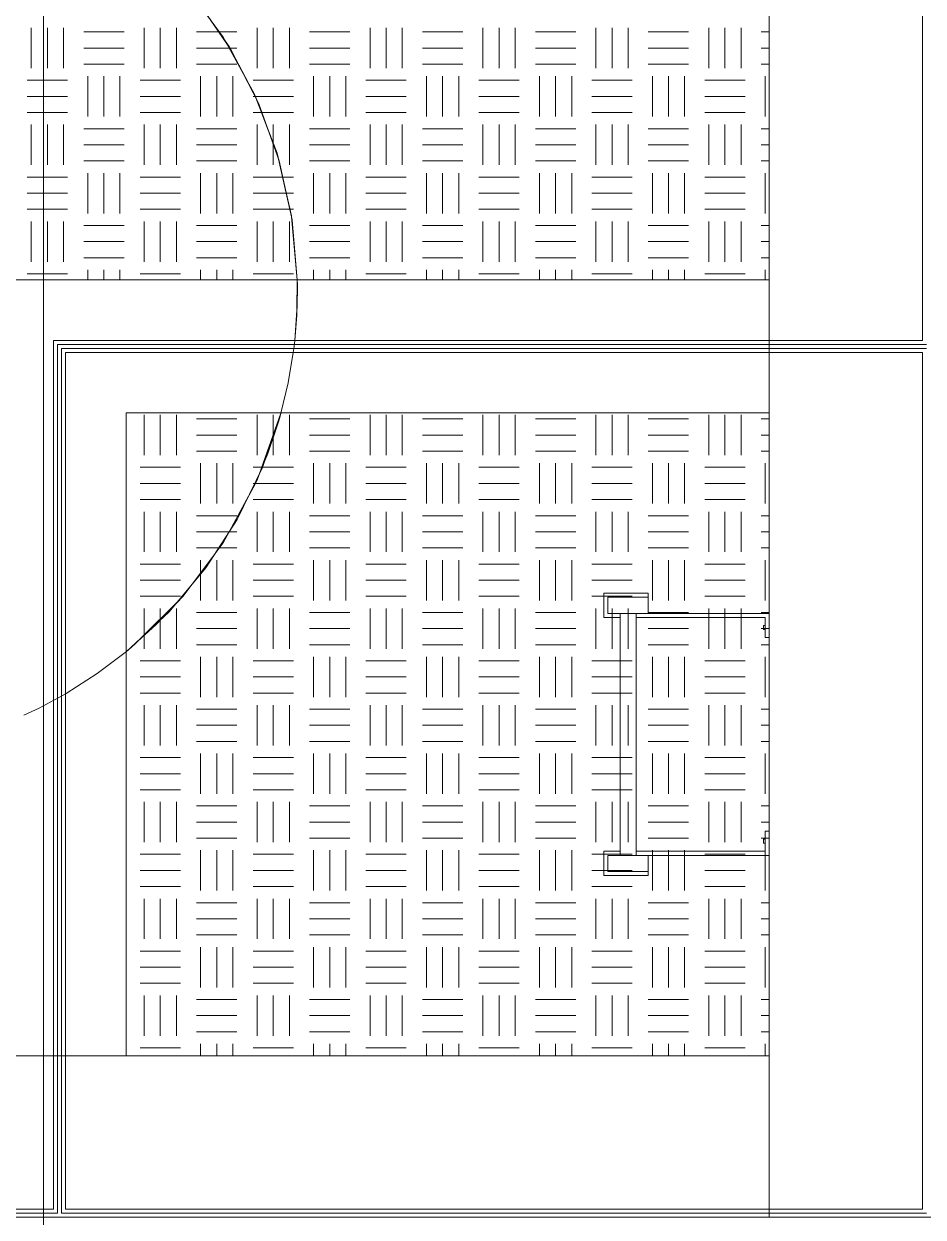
# Model space of a CAD drawing. Extents: x -1132 to 613, y -233 to 616.
# Drawn here: x -628.69 to -606.39, y -153.12 to -123.52 of the extents above; entities that cross this region are included whole.
import ezdxf
from ezdxf.lldxf.tags import DXFTag

# ---------------------------------------------------------------- set-up
doc = ezdxf.new("R2010")
doc.units = 0
doc.layers.get('0').update_dxf_attribs({"lineweight": 13})
for name, color, linetype, lineweight in [('A-DETL-____-HDLN', 7, '_Verdeckte Linien_', 9), ('A-FLOR-____-OTLN', 7, 'Continuous', 9), ('A-FLOR-____-OVHD', 7, 'Strichpunkt - Fein', 9), ('A-GENM-____-OTLN', 7, 'Continuous', 9), ('M-EQPM-____-OTLN', 7, 'Continuous', 9), ('S-GRID-____-OTLN', 7, 'Continuous', 5), ('Vertikale Erschließung', 7, 'Continuous', 9)]:
    doc.layers.add(name, color=color, linetype=linetype, lineweight=lineweight)
doc.layers.add('EL01_WAN_Leitung_Potentialausgleich', color=1, linetype='fein_strichliert', lineweight=13, true_color=0xff0000)
tags = doc.linetypes.add('_Rasterlinie_', pattern=[0.375, 0.2, -0.05, 0.075, -0.05]).pattern_tags.tags
tags[10:11] = [DXFTag(74, 4), DXFTag(75, 0), DXFTag(340, '0'), DXFTag(46, 1.0), DXFTag(50, 0.0), DXFTag(44, 0.0), DXFTag(45, 0.0)]
tags[8:9] = [DXFTag(74, 4), DXFTag(75, 0), DXFTag(340, '0'), DXFTag(46, 1.0), DXFTag(50, 0.0), DXFTag(44, 0.0), DXFTag(45, 0.0)]
tags[6:7] = [DXFTag(74, 4), DXFTag(75, 0), DXFTag(340, '0'), DXFTag(46, 1.0), DXFTag(50, 0.0), DXFTag(44, 0.0), DXFTag(45, 0.0)]
tags[4:5] = [DXFTag(74, 4), DXFTag(75, 0), DXFTag(340, '0'), DXFTag(46, 1.0), DXFTag(50, 0.0), DXFTag(44, 0.0), DXFTag(45, 0.0)]
tags = doc.linetypes.add('_Verdeckte Linien_', pattern=[0.15, 0.1, -0.05]).pattern_tags.tags
tags[6:7] = [DXFTag(74, 4), DXFTag(75, 0), DXFTag(340, '0'), DXFTag(46, 1.0), DXFTag(50, 0.0), DXFTag(44, 0.0), DXFTag(45, 0.0)]
tags[4:5] = [DXFTag(74, 4), DXFTag(75, 0), DXFTag(340, '0'), DXFTag(46, 1.0), DXFTag(50, 0.0), DXFTag(44, 0.0), DXFTag(45, 0.0)]
tags = doc.linetypes.add('fein_strichliert', pattern=[4, 1, -2, 1]).pattern_tags.tags
tags[8:9] = [DXFTag(74, 4), DXFTag(75, 0), DXFTag(340, '0'), DXFTag(46, 0.0), DXFTag(50, 0.0), DXFTag(44, 0.0), DXFTag(45, 0.0)]
tags[6:7] = [DXFTag(74, 4), DXFTag(75, 0), DXFTag(340, '0'), DXFTag(46, 0.0), DXFTag(50, 0.0), DXFTag(44, 0.0), DXFTag(45, 0.0)]
tags[4:5] = [DXFTag(74, 4), DXFTag(75, 0), DXFTag(340, '0'), DXFTag(46, 0.0), DXFTag(50, 0.0), DXFTag(44, 0.0), DXFTag(45, 0.0)]
tags = doc.linetypes.add('Strichpunkt - Fein', pattern=[0.2, 0.1, -0.05, 0, -0.05]).pattern_tags.tags
tags[10:11] = [DXFTag(74, 4), DXFTag(75, 0), DXFTag(340, '0'), DXFTag(46, 1.0), DXFTag(50, 0.0), DXFTag(44, 0.0), DXFTag(45, 0.0)]
tags[8:9] = [DXFTag(74, 4), DXFTag(75, 0), DXFTag(340, '0'), DXFTag(46, 1.0), DXFTag(50, 0.0), DXFTag(44, 0.0), DXFTag(45, 0.0)]
tags[6:7] = [DXFTag(74, 4), DXFTag(75, 0), DXFTag(340, '0'), DXFTag(46, 1.0), DXFTag(50, 0.0), DXFTag(44, 0.0), DXFTag(45, 0.0)]
tags[4:5] = [DXFTag(74, 4), DXFTag(75, 0), DXFTag(340, '0'), DXFTag(46, 1.0), DXFTag(50, 0.0), DXFTag(44, 0.0), DXFTag(45, 0.0)]

# ---------------------------------------------------------------- blocks, each defined once
blk = doc.blocks.new('Referenz-A0UJ2EK7XE', base_point=(-1124.077, -162.872))
at = {"layer": 'A-DETL-____-HDLN', "color": 0, "linetype": '_Verdeckte Linien_', "ltscale": 0.13}
blk.add_line((-610.206, -153.122), (-610.206, -107.122), dxfattribs=at)
at = {"layer": 'A-FLOR-____-OTLN', "color": 0, "linetype": 'Continuous', "ltscale": 0.13}
for p, q in [((-610.206, -149.122), (-610.206, -107.122)), ((-656.206, -149.122), (-610.206, -149.122))]:
    blk.add_line(p, q, dxfattribs=at)
at = {"layer": 'A-FLOR-____-OVHD', "color": 0, "linetype": 'Strichpunkt - Fein', "ltscale": 0.13}
blk.add_line((-239.306, -153.122), (-1003.206, -153.122), dxfattribs=at)
at = {"layer": 'A-GENM-____-OTLN', "color": 0, "linetype": 'Continuous', "ltscale": 0.13}
for p, q in [((-606.406, -103.322), (-606.406, -131.372)), ((-606.406, -131.372), (-606.406, -103.322)), ((-610.206, -107.122), (-610.206, -129.872)), ((-610.206, -129.872), (-610.206, -107.122)), ((-628.506, -124.622), (-628.506, -123.622)), ((-628.106, -124.622), (-628.106, -123.622)), ((-627.706, -124.622), (-627.706, -123.622)), ((-626.206, -123.722), (-627.206, -123.722)), ((-625.706, -124.622), (-625.706, -123.622)), ((-625.306, -124.622), (-625.306, -123.622)), ((-624.906, -124.622), (-624.906, -123.622)), ((-623.406, -123.722), (-624.406, -123.722)), ((-622.906, -124.622), (-622.906, -123.622)), ((-622.506, -124.622), (-622.506, -123.622)), ((-622.106, -124.622), (-622.106, -123.622)), ((-620.606, -123.722), (-621.606, -123.722)), ((-620.106, -124.622), (-620.106, -123.622)), ((-619.706, -124.622), (-619.706, -123.622)), ((-619.306, -124.622), (-619.306, -123.622)), ((-617.806, -123.722), (-618.806, -123.722)), ((-617.306, -124.622), (-617.306, -123.622)), ((-616.906, -124.622), (-616.906, -123.622)), ((-616.506, -124.622), (-616.506, -123.622)), ((-615.006, -123.722), (-616.006, -123.722)), ((-614.506, -124.622), (-614.506, -123.622)), ((-614.106, -124.622), (-614.106, -123.622)), ((-613.706, -124.622), (-613.706, -123.622)), ((-612.206, -123.722), (-613.206, -123.722)), ((-611.706, -124.622), (-611.706, -123.622)), ((-611.306, -124.622), (-611.306, -123.622)), ((-610.906, -124.622), (-610.906, -123.622)), ((-610.206, -123.722), (-610.406, -123.722)), ((-626.206, -124.122), (-627.206, -124.122)), ((-623.406, -124.122), (-624.406, -124.122)), ((-620.606, -124.122), (-621.606, -124.122)), ((-617.806, -124.122), (-618.806, -124.122)), ((-615.006, -124.122), (-616.006, -124.122)), ((-612.206, -124.122), (-613.206, -124.122)), ((-610.206, -124.122), (-610.406, -124.122)), ((-626.206, -124.522), (-627.206, -124.522)), ((-623.406, -124.522), (-624.406, -124.522)), ((-620.606, -124.522), (-621.606, -124.522)), ((-617.806, -124.522), (-618.806, -124.522)), ((-615.006, -124.522), (-616.006, -124.522)), ((-612.206, -124.522), (-613.206, -124.522)), ((-610.206, -124.522), (-610.406, -124.522)), ((-627.106, -125.822), (-627.106, -124.822)), ((-626.706, -125.822), (-626.706, -124.822)), ((-626.306, -125.822), (-626.306, -124.822)), ((-624.306, -125.822), (-624.306, -124.822)), ((-623.906, -125.822), (-623.906, -124.822)), ((-623.506, -125.822), (-623.506, -124.822)), ((-621.506, -125.822), (-621.506, -124.822)), ((-621.106, -125.822), (-621.106, -124.822)), ((-620.706, -125.822), (-620.706, -124.822)), ((-618.706, -125.822), (-618.706, -124.822)), ((-618.306, -125.822), (-618.306, -124.822)), ((-617.906, -125.822), (-617.906, -124.822)), ((-615.906, -125.822), (-615.906, -124.822)), ((-615.506, -125.822), (-615.506, -124.822)), ((-615.106, -125.822), (-615.106, -124.822)), ((-613.106, -125.822), (-613.106, -124.822)), ((-612.706, -125.822), (-612.706, -124.822)), ((-612.306, -125.822), (-612.306, -124.822)), ((-610.306, -125.822), (-610.306, -124.822)), ((-627.606, -124.922), (-628.606, -124.922)), ((-624.806, -124.922), (-625.806, -124.922)), ((-622.006, -124.922), (-623.006, -124.922)), ((-619.206, -124.922), (-620.206, -124.922)), ((-616.406, -124.922), (-617.406, -124.922)), ((-613.606, -124.922), (-614.606, -124.922)), ((-610.806, -124.922), (-611.806, -124.922)), ((-627.606, -125.322), (-628.606, -125.322)), ((-624.806, -125.322), (-625.806, -125.322)), ((-622.006, -125.322), (-623.006, -125.322)), ((-619.206, -125.322), (-620.206, -125.322)), ((-616.406, -125.322), (-617.406, -125.322)), ((-613.606, -125.322), (-614.606, -125.322)), ((-610.806, -125.322), (-611.806, -125.322)), ((-627.606, -125.722), (-628.606, -125.722)), ((-624.806, -125.722), (-625.806, -125.722)), ((-622.006, -125.722), (-623.006, -125.722)), ((-619.206, -125.722), (-620.206, -125.722)), ((-616.406, -125.722), (-617.406, -125.722)), ((-613.606, -125.722), (-614.606, -125.722)), ((-610.806, -125.722), (-611.806, -125.722)), ((-628.506, -127.022), (-628.506, -126.022)), ((-628.106, -127.022), (-628.106, -126.022)), ((-627.706, -127.022), (-627.706, -126.022)), ((-625.706, -127.022), (-625.706, -126.022)), ((-625.306, -127.022), (-625.306, -126.022)), ((-624.906, -127.022), (-624.906, -126.022)), ((-622.906, -127.022), (-622.906, -126.022)), ((-622.506, -127.022), (-622.506, -126.022)), ((-622.106, -127.022), (-622.106, -126.022)), ((-620.106, -127.022), (-620.106, -126.022)), ((-619.706, -127.022), (-619.706, -126.022)), ((-619.306, -127.022), (-619.306, -126.022)), ((-617.306, -127.022), (-617.306, -126.022)), ((-616.906, -127.022), (-616.906, -126.022)), ((-616.506, -127.022), (-616.506, -126.022)), ((-614.506, -127.022), (-614.506, -126.022)), ((-614.106, -127.022), (-614.106, -126.022)), ((-613.706, -127.022), (-613.706, -126.022)), ((-611.706, -127.022), (-611.706, -126.022)), ((-611.306, -127.022), (-611.306, -126.022)), ((-610.906, -127.022), (-610.906, -126.022)), ((-626.206, -126.122), (-627.206, -126.122)), ((-623.406, -126.122), (-624.406, -126.122)), ((-620.606, -126.122), (-621.606, -126.122)), ((-617.806, -126.122), (-618.806, -126.122)), ((-615.006, -126.122), (-616.006, -126.122)), ((-612.206, -126.122), (-613.206, -126.122)), ((-610.206, -126.122), (-610.406, -126.122)), ((-626.206, -126.522), (-627.206, -126.522)), ((-623.406, -126.522), (-624.406, -126.522)), ((-620.606, -126.522), (-621.606, -126.522)), ((-617.806, -126.522), (-618.806, -126.522)), ((-615.006, -126.522), (-616.006, -126.522)), ((-612.206, -126.522), (-613.206, -126.522)), ((-610.206, -126.522), (-610.406, -126.522)), ((-626.206, -126.922), (-627.206, -126.922)), ((-623.406, -126.922), (-624.406, -126.922)), ((-620.606, -126.922), (-621.606, -126.922)), ((-617.806, -126.922), (-618.806, -126.922)), ((-615.006, -126.922), (-616.006, -126.922)), ((-612.206, -126.922), (-613.206, -126.922)), ((-610.206, -126.922), (-610.406, -126.922)), ((-627.106, -128.222), (-627.106, -127.222)), ((-626.706, -128.222), (-626.706, -127.222)), ((-626.306, -128.222), (-626.306, -127.222)), ((-624.306, -128.222), (-624.306, -127.222)), ((-623.906, -128.222), (-623.906, -127.222)), ((-623.506, -128.222), (-623.506, -127.222)), ((-621.506, -128.222), (-621.506, -127.222)), ((-621.106, -128.222), (-621.106, -127.222)), ((-620.706, -128.222), (-620.706, -127.222)), ((-618.706, -128.222), (-618.706, -127.222)), ((-618.306, -128.222), (-618.306, -127.222)), ((-617.906, -128.222), (-617.906, -127.222)), ((-615.906, -128.222), (-615.906, -127.222)), ((-615.506, -128.222), (-615.506, -127.222)), ((-615.106, -128.222), (-615.106, -127.222)), ((-613.106, -128.222), (-613.106, -127.222)), ((-612.706, -128.222), (-612.706, -127.222)), ((-612.306, -128.222), (-612.306, -127.222)), ((-610.306, -128.222), (-610.306, -127.222)), ((-627.606, -127.322), (-628.606, -127.322)), ((-624.806, -127.322), (-625.806, -127.322)), ((-622.006, -127.322), (-623.006, -127.322)), ((-619.206, -127.322), (-620.206, -127.322)), ((-616.406, -127.322), (-617.406, -127.322)), ((-613.606, -127.322), (-614.606, -127.322)), ((-610.806, -127.322), (-611.806, -127.322)), ((-627.606, -127.722), (-628.606, -127.722)), ((-624.806, -127.722), (-625.806, -127.722)), ((-622.006, -127.722), (-623.006, -127.722)), ((-619.206, -127.722), (-620.206, -127.722)), ((-616.406, -127.722), (-617.406, -127.722)), ((-613.606, -127.722), (-614.606, -127.722)), ((-610.806, -127.722), (-611.806, -127.722)), ((-627.606, -128.122), (-628.606, -128.122)), ((-624.806, -128.122), (-625.806, -128.122)), ((-622.006, -128.122), (-623.006, -128.122)), ((-619.206, -128.122), (-620.206, -128.122)), ((-616.406, -128.122), (-617.406, -128.122)), ((-613.606, -128.122), (-614.606, -128.122)), ((-610.806, -128.122), (-611.806, -128.122)), ((-628.506, -129.422), (-628.506, -128.422)), ((-628.106, -129.422), (-628.106, -128.422)), ((-627.706, -129.422), (-627.706, -128.422)), ((-625.706, -129.422), (-625.706, -128.422)), ((-625.306, -129.422), (-625.306, -128.422)), ((-624.906, -129.422), (-624.906, -128.422)), ((-622.906, -129.422), (-622.906, -128.422)), ((-622.506, -129.422), (-622.506, -128.422)), ((-622.106, -129.422), (-622.106, -128.422)), ((-620.106, -129.422), (-620.106, -128.422)), ((-619.706, -129.422), (-619.706, -128.422)), ((-619.306, -129.422), (-619.306, -128.422)), ((-617.306, -129.422), (-617.306, -128.422)), ((-616.906, -129.422), (-616.906, -128.422)), ((-616.506, -129.422), (-616.506, -128.422)), ((-614.506, -129.422), (-614.506, -128.422)), ((-614.106, -129.422), (-614.106, -128.422)), ((-613.706, -129.422), (-613.706, -128.422)), ((-611.706, -129.422), (-611.706, -128.422)), ((-611.306, -129.422), (-611.306, -128.422)), ((-610.906, -129.422), (-610.906, -128.422)), ((-626.206, -128.522), (-627.206, -128.522)), ((-623.406, -128.522), (-624.406, -128.522)), ((-620.606, -128.522), (-621.606, -128.522)), ((-617.806, -128.522), (-618.806, -128.522)), ((-615.006, -128.522), (-616.006, -128.522)), ((-612.206, -128.522), (-613.206, -128.522)), ((-610.206, -128.522), (-610.406, -128.522)), ((-626.206, -128.922), (-627.206, -128.922)), ((-623.406, -128.922), (-624.406, -128.922)), ((-620.606, -128.922), (-621.606, -128.922)), ((-617.806, -128.922), (-618.806, -128.922)), ((-615.006, -128.922), (-616.006, -128.922)), ((-612.206, -128.922), (-613.206, -128.922)), ((-610.206, -128.922), (-610.406, -128.922)), ((-626.206, -129.322), (-627.206, -129.322)), ((-623.406, -129.322), (-624.406, -129.322)), ((-620.606, -129.322), (-621.606, -129.322)), ((-617.806, -129.322), (-618.806, -129.322)), ((-615.006, -129.322), (-616.006, -129.322)), ((-612.206, -129.322), (-613.206, -129.322)), ((-610.206, -129.322), (-610.406, -129.322)), ((-627.106, -129.872), (-627.106, -129.622)), ((-626.706, -129.872), (-626.706, -129.622)), ((-626.306, -129.872), (-626.306, -129.622)), ((-624.306, -129.872), (-624.306, -129.622)), ((-623.906, -129.872), (-623.906, -129.622)), ((-623.506, -129.872), (-623.506, -129.622)), ((-621.506, -129.872), (-621.506, -129.622)), ((-621.106, -129.872), (-621.106, -129.622)), ((-620.706, -129.872), (-620.706, -129.622)), ((-618.706, -129.872), (-618.706, -129.622)), ((-618.306, -129.872), (-618.306, -129.622)), ((-617.906, -129.872), (-617.906, -129.622)), ((-615.906, -129.872), (-615.906, -129.622)), ((-615.506, -129.872), (-615.506, -129.622)), ((-615.106, -129.872), (-615.106, -129.622)), ((-613.106, -129.872), (-613.106, -129.622)), ((-612.706, -129.872), (-612.706, -129.622)), ((-612.306, -129.872), (-612.306, -129.622)), ((-610.306, -129.872), (-610.306, -129.622)), ((-610.206, -129.872), (-629.456, -129.872)), ((-629.456, -129.872), (-610.206, -129.872)), ((-627.606, -129.722), (-628.606, -129.722)), ((-624.806, -129.722), (-625.806, -129.722)), ((-622.006, -129.722), (-623.006, -129.722)), ((-619.206, -129.722), (-620.206, -129.722)), ((-616.406, -129.722), (-617.406, -129.722)), ((-613.606, -129.722), (-614.606, -129.722)), ((-610.806, -129.722), (-611.806, -129.722)), ((-606.406, -131.372), (-627.956, -131.372)), ((-627.956, -131.372), (-627.956, -152.922)), ((-627.956, -152.922), (-627.956, -131.372)), ((-627.956, -131.372), (-606.406, -131.372)), ((-627.856, -153.022), (-627.856, -131.472)), ((-627.856, -153.022), (-627.856, -131.472)), ((-606.306, -131.472), (-627.856, -131.472)), ((-627.856, -131.472), (-606.306, -131.472)), ((-627.756, -131.572), (-627.756, -153.022)), ((-606.306, -131.572), (-627.756, -131.572)), ((-627.756, -153.022), (-627.756, -131.572)), ((-627.756, -131.572), (-606.306, -131.572)), ((-606.406, -131.672), (-627.656, -131.672)), ((-627.656, -131.672), (-627.656, -152.922)), ((-627.656, -152.922), (-627.656, -131.672)), ((-627.656, -131.672), (-606.406, -131.672)), ((-606.406, -152.922), (-606.406, -131.672)), ((-606.406, -131.672), (-606.406, -152.922)), ((-626.156, -149.122), (-626.156, -133.172)), ((-626.156, -149.122), (-626.156, -133.172)), ((-610.206, -133.172), (-626.156, -133.172)), ((-626.156, -133.172), (-610.206, -133.172)), ((-610.206, -133.172), (-610.206, -149.122)), ((-610.206, -149.122), (-610.206, -133.172)), ((-625.706, -134.222), (-625.706, -133.222)), ((-625.306, -134.222), (-625.306, -133.222)), ((-624.906, -134.222), (-624.906, -133.222)), ((-623.406, -133.322), (-624.406, -133.322)), ((-622.906, -134.222), (-622.906, -133.222)), ((-622.506, -134.222), (-622.506, -133.222)), ((-622.106, -134.222), (-622.106, -133.222)), ((-620.606, -133.322), (-621.606, -133.322)), ((-620.106, -134.222), (-620.106, -133.222)), ((-619.706, -134.222), (-619.706, -133.222)), ((-619.306, -134.222), (-619.306, -133.222)), ((-617.806, -133.322), (-618.806, -133.322)), ((-617.306, -134.222), (-617.306, -133.222)), ((-616.906, -134.222), (-616.906, -133.222)), ((-616.506, -134.222), (-616.506, -133.222)), ((-615.006, -133.322), (-616.006, -133.322)), ((-614.506, -134.222), (-614.506, -133.222)), ((-614.106, -134.222), (-614.106, -133.222)), ((-613.706, -134.222), (-613.706, -133.222)), ((-612.206, -133.322), (-613.206, -133.322)), ((-611.706, -134.222), (-611.706, -133.222)), ((-611.306, -134.222), (-611.306, -133.222)), ((-610.906, -134.222), (-610.906, -133.222)), ((-610.206, -133.322), (-610.406, -133.322)), ((-623.406, -133.722), (-624.406, -133.722)), ((-620.606, -133.722), (-621.606, -133.722)), ((-617.806, -133.722), (-618.806, -133.722)), ((-615.006, -133.722), (-616.006, -133.722)), ((-612.206, -133.722), (-613.206, -133.722)), ((-610.206, -133.722), (-610.406, -133.722)), ((-623.406, -134.122), (-624.406, -134.122)), ((-620.606, -134.122), (-621.606, -134.122)), ((-617.806, -134.122), (-618.806, -134.122)), ((-615.006, -134.122), (-616.006, -134.122)), ((-612.206, -134.122), (-613.206, -134.122)), ((-610.206, -134.122), (-610.406, -134.122)), ((-624.806, -134.522), (-625.806, -134.522)), ((-624.306, -135.422), (-624.306, -134.422)), ((-623.906, -135.422), (-623.906, -134.422)), ((-623.506, -135.422), (-623.506, -134.422)), ((-622.006, -134.522), (-623.006, -134.522)), ((-621.506, -135.422), (-621.506, -134.422)), ((-621.106, -135.422), (-621.106, -134.422)), ((-620.706, -135.422), (-620.706, -134.422)), ((-619.206, -134.522), (-620.206, -134.522)), ((-618.706, -135.422), (-618.706, -134.422)), ((-618.306, -135.422), (-618.306, -134.422)), ((-617.906, -135.422), (-617.906, -134.422)), ((-616.406, -134.522), (-617.406, -134.522)), ((-615.906, -135.422), (-615.906, -134.422)), ((-615.506, -135.422), (-615.506, -134.422)), ((-615.106, -135.422), (-615.106, -134.422)), ((-613.606, -134.522), (-614.606, -134.522)), ((-613.106, -135.422), (-613.106, -134.422)), ((-612.706, -135.422), (-612.706, -134.422)), ((-612.306, -135.422), (-612.306, -134.422)), ((-610.806, -134.522), (-611.806, -134.522)), ((-610.306, -135.422), (-610.306, -134.422)), ((-624.806, -134.922), (-625.806, -134.922)), ((-622.006, -134.922), (-623.006, -134.922)), ((-619.206, -134.922), (-620.206, -134.922)), ((-616.406, -134.922), (-617.406, -134.922)), ((-613.606, -134.922), (-614.606, -134.922)), ((-610.806, -134.922), (-611.806, -134.922)), ((-624.806, -135.322), (-625.806, -135.322)), ((-622.006, -135.322), (-623.006, -135.322)), ((-619.206, -135.322), (-620.206, -135.322)), ((-616.406, -135.322), (-617.406, -135.322)), ((-613.606, -135.322), (-614.606, -135.322)), ((-610.806, -135.322), (-611.806, -135.322)), ((-625.706, -136.622), (-625.706, -135.622)), ((-625.306, -136.622), (-625.306, -135.622)), ((-624.906, -136.622), (-624.906, -135.622)), ((-623.406, -135.722), (-624.406, -135.722)), ((-622.906, -136.622), (-622.906, -135.622)), ((-622.506, -136.622), (-622.506, -135.622)), ((-622.106, -136.622), (-622.106, -135.622)), ((-620.606, -135.722), (-621.606, -135.722)), ((-620.106, -136.622), (-620.106, -135.622)), ((-619.706, -136.622), (-619.706, -135.622)), ((-619.306, -136.622), (-619.306, -135.622)), ((-617.806, -135.722), (-618.806, -135.722)), ((-617.306, -136.622), (-617.306, -135.622)), ((-616.906, -136.622), (-616.906, -135.622)), ((-616.506, -136.622), (-616.506, -135.622)), ((-615.006, -135.722), (-616.006, -135.722)), ((-614.506, -136.622), (-614.506, -135.622)), ((-614.106, -136.622), (-614.106, -135.622)), ((-613.706, -136.622), (-613.706, -135.622)), ((-612.206, -135.722), (-613.206, -135.722)), ((-611.706, -136.622), (-611.706, -135.622)), ((-611.306, -136.622), (-611.306, -135.622)), ((-610.906, -136.622), (-610.906, -135.622)), ((-610.206, -135.722), (-610.406, -135.722)), ((-623.406, -136.122), (-624.406, -136.122)), ((-620.606, -136.122), (-621.606, -136.122)), ((-617.806, -136.122), (-618.806, -136.122)), ((-615.006, -136.122), (-616.006, -136.122)), ((-612.206, -136.122), (-613.206, -136.122)), ((-610.206, -136.122), (-610.406, -136.122)), ((-623.406, -136.522), (-624.406, -136.522)), ((-620.606, -136.522), (-621.606, -136.522)), ((-617.806, -136.522), (-618.806, -136.522)), ((-615.006, -136.522), (-616.006, -136.522)), ((-612.206, -136.522), (-613.206, -136.522)), ((-610.206, -136.522), (-610.406, -136.522)), ((-624.806, -136.922), (-625.806, -136.922)), ((-624.306, -137.822), (-624.306, -136.822)), ((-623.906, -137.822), (-623.906, -136.822)), ((-623.506, -137.822), (-623.506, -136.822)), ((-622.006, -136.922), (-623.006, -136.922)), ((-621.506, -137.822), (-621.506, -136.822)), ((-621.106, -137.822), (-621.106, -136.822)), ((-620.706, -137.822), (-620.706, -136.822)), ((-619.206, -136.922), (-620.206, -136.922)), ((-618.706, -137.822), (-618.706, -136.822)), ((-618.306, -137.822), (-618.306, -136.822)), ((-617.906, -137.822), (-617.906, -136.822)), ((-616.406, -136.922), (-617.406, -136.922)), ((-615.906, -137.822), (-615.906, -136.822)), ((-615.506, -137.822), (-615.506, -136.822)), ((-615.106, -137.822), (-615.106, -136.822)), ((-613.606, -136.922), (-614.606, -136.922)), ((-613.106, -137.822), (-613.106, -136.822)), ((-612.706, -137.822), (-612.706, -136.822)), ((-612.306, -137.822), (-612.306, -136.822)), ((-610.806, -136.922), (-611.806, -136.922)), ((-610.306, -137.822), (-610.306, -136.822)), ((-624.806, -137.322), (-625.806, -137.322)), ((-622.006, -137.322), (-623.006, -137.322)), ((-619.206, -137.322), (-620.206, -137.322)), ((-616.406, -137.322), (-617.406, -137.322)), ((-613.606, -137.322), (-614.606, -137.322)), ((-610.806, -137.322), (-611.806, -137.322)), ((-624.806, -137.722), (-625.806, -137.722)), ((-622.006, -137.722), (-623.006, -137.722)), ((-619.206, -137.722), (-620.206, -137.722)), ((-616.406, -137.722), (-617.406, -137.722)), ((-613.606, -137.722), (-614.606, -137.722)), ((-610.806, -137.722), (-611.806, -137.722)), ((-625.706, -139.022), (-625.706, -138.022)), ((-625.306, -139.022), (-625.306, -138.022)), ((-624.906, -139.022), (-624.906, -138.022)), ((-623.406, -138.122), (-624.406, -138.122)), ((-622.906, -139.022), (-622.906, -138.022)), ((-622.506, -139.022), (-622.506, -138.022)), ((-622.106, -139.022), (-622.106, -138.022)), ((-620.606, -138.122), (-621.606, -138.122)), ((-620.106, -139.022), (-620.106, -138.022)), ((-619.706, -139.022), (-619.706, -138.022)), ((-619.306, -139.022), (-619.306, -138.022)), ((-617.806, -138.122), (-618.806, -138.122)), ((-617.306, -139.022), (-617.306, -138.022)), ((-616.906, -139.022), (-616.906, -138.022)), ((-616.506, -139.022), (-616.506, -138.022)), ((-615.006, -138.122), (-616.006, -138.122)), ((-614.506, -139.022), (-614.506, -138.022)), ((-614.106, -139.022), (-614.106, -138.022)), ((-613.706, -139.022), (-613.706, -138.022)), ((-612.206, -138.122), (-613.206, -138.122)), ((-611.706, -139.022), (-611.706, -138.022)), ((-611.306, -139.022), (-611.306, -138.022)), ((-610.906, -139.022), (-610.906, -138.022)), ((-610.206, -138.122), (-610.406, -138.122)), ((-623.406, -138.522), (-624.406, -138.522)), ((-620.606, -138.522), (-621.606, -138.522)), ((-617.806, -138.522), (-618.806, -138.522)), ((-615.006, -138.522), (-616.006, -138.522)), ((-612.206, -138.522), (-613.206, -138.522)), ((-610.206, -138.522), (-610.406, -138.522)), ((-623.406, -138.922), (-624.406, -138.922)), ((-620.606, -138.922), (-621.606, -138.922)), ((-617.806, -138.922), (-618.806, -138.922)), ((-615.006, -138.922), (-616.006, -138.922)), ((-612.206, -138.922), (-613.206, -138.922)), ((-610.206, -138.922), (-610.406, -138.922)), ((-624.806, -139.322), (-625.806, -139.322)), ((-624.306, -140.222), (-624.306, -139.222)), ((-623.906, -140.222), (-623.906, -139.222)), ((-623.506, -140.222), (-623.506, -139.222)), ((-622.006, -139.322), (-623.006, -139.322)), ((-621.506, -140.222), (-621.506, -139.222)), ((-621.106, -140.222), (-621.106, -139.222)), ((-620.706, -140.222), (-620.706, -139.222)), ((-619.206, -139.322), (-620.206, -139.322)), ((-618.706, -140.222), (-618.706, -139.222)), ((-618.306, -140.222), (-618.306, -139.222)), ((-617.906, -140.222), (-617.906, -139.222)), ((-616.406, -139.322), (-617.406, -139.322)), ((-615.906, -140.222), (-615.906, -139.222)), ((-615.506, -140.222), (-615.506, -139.222)), ((-615.106, -140.222), (-615.106, -139.222)), ((-613.606, -139.322), (-614.606, -139.322)), ((-613.106, -140.222), (-613.106, -139.222)), ((-612.706, -140.222), (-612.706, -139.222)), ((-612.306, -140.222), (-612.306, -139.222)), ((-610.806, -139.322), (-611.806, -139.322)), ((-610.306, -140.222), (-610.306, -139.222)), ((-624.806, -139.722), (-625.806, -139.722)), ((-622.006, -139.722), (-623.006, -139.722)), ((-619.206, -139.722), (-620.206, -139.722)), ((-616.406, -139.722), (-617.406, -139.722)), ((-613.606, -139.722), (-614.606, -139.722)), ((-610.806, -139.722), (-611.806, -139.722)), ((-624.806, -140.122), (-625.806, -140.122)), ((-622.006, -140.122), (-623.006, -140.122)), ((-619.206, -140.122), (-620.206, -140.122)), ((-616.406, -140.122), (-617.406, -140.122)), ((-613.606, -140.122), (-614.606, -140.122)), ((-610.806, -140.122), (-611.806, -140.122)), ((-625.706, -141.422), (-625.706, -140.422)), ((-625.306, -141.422), (-625.306, -140.422)), ((-624.906, -141.422), (-624.906, -140.422)), ((-623.406, -140.522), (-624.406, -140.522)), ((-622.906, -141.422), (-622.906, -140.422)), ((-622.506, -141.422), (-622.506, -140.422)), ((-622.106, -141.422), (-622.106, -140.422)), ((-620.606, -140.522), (-621.606, -140.522)), ((-620.106, -141.422), (-620.106, -140.422)), ((-619.706, -141.422), (-619.706, -140.422)), ((-619.306, -141.422), (-619.306, -140.422)), ((-617.806, -140.522), (-618.806, -140.522)), ((-617.306, -141.422), (-617.306, -140.422)), ((-616.906, -141.422), (-616.906, -140.422)), ((-616.506, -141.422), (-616.506, -140.422)), ((-615.006, -140.522), (-616.006, -140.522)), ((-614.506, -141.422), (-614.506, -140.422)), ((-614.106, -141.422), (-614.106, -140.422)), ((-613.706, -141.422), (-613.706, -140.422)), ((-612.206, -140.522), (-613.206, -140.522)), ((-611.706, -141.422), (-611.706, -140.422)), ((-611.306, -141.422), (-611.306, -140.422)), ((-610.906, -141.422), (-610.906, -140.422)), ((-610.206, -140.522), (-610.406, -140.522)), ((-623.406, -140.922), (-624.406, -140.922)), ((-620.606, -140.922), (-621.606, -140.922)), ((-617.806, -140.922), (-618.806, -140.922)), ((-615.006, -140.922), (-616.006, -140.922)), ((-612.206, -140.922), (-613.206, -140.922)), ((-610.206, -140.922), (-610.406, -140.922)), ((-623.406, -141.322), (-624.406, -141.322)), ((-620.606, -141.322), (-621.606, -141.322)), ((-617.806, -141.322), (-618.806, -141.322)), ((-615.006, -141.322), (-616.006, -141.322)), ((-612.206, -141.322), (-613.206, -141.322)), ((-610.206, -141.322), (-610.406, -141.322)), ((-624.806, -141.722), (-625.806, -141.722)), ((-624.306, -142.622), (-624.306, -141.622)), ((-623.906, -142.622), (-623.906, -141.622)), ((-623.506, -142.622), (-623.506, -141.622)), ((-622.006, -141.722), (-623.006, -141.722)), ((-621.506, -142.622), (-621.506, -141.622)), ((-621.106, -142.622), (-621.106, -141.622)), ((-620.706, -142.622), (-620.706, -141.622)), ((-619.206, -141.722), (-620.206, -141.722)), ((-618.706, -142.622), (-618.706, -141.622)), ((-618.306, -142.622), (-618.306, -141.622)), ((-617.906, -142.622), (-617.906, -141.622)), ((-616.406, -141.722), (-617.406, -141.722)), ((-615.906, -142.622), (-615.906, -141.622)), ((-615.506, -142.622), (-615.506, -141.622)), ((-615.106, -142.622), (-615.106, -141.622)), ((-613.606, -141.722), (-614.606, -141.722)), ((-613.106, -142.622), (-613.106, -141.622)), ((-612.706, -142.622), (-612.706, -141.622)), ((-612.306, -142.622), (-612.306, -141.622)), ((-610.806, -141.722), (-611.806, -141.722)), ((-610.306, -142.622), (-610.306, -141.622)), ((-624.806, -142.122), (-625.806, -142.122)), ((-622.006, -142.122), (-623.006, -142.122)), ((-619.206, -142.122), (-620.206, -142.122)), ((-616.406, -142.122), (-617.406, -142.122)), ((-613.606, -142.122), (-614.606, -142.122)), ((-610.806, -142.122), (-611.806, -142.122)), ((-624.806, -142.522), (-625.806, -142.522)), ((-622.006, -142.522), (-623.006, -142.522)), ((-619.206, -142.522), (-620.206, -142.522)), ((-616.406, -142.522), (-617.406, -142.522)), ((-613.606, -142.522), (-614.606, -142.522)), ((-610.806, -142.522), (-611.806, -142.522)), ((-625.706, -143.822), (-625.706, -142.822)), ((-625.306, -143.822), (-625.306, -142.822)), ((-624.906, -143.822), (-624.906, -142.822)), ((-623.406, -142.922), (-624.406, -142.922)), ((-622.906, -143.822), (-622.906, -142.822)), ((-622.506, -143.822), (-622.506, -142.822)), ((-622.106, -143.822), (-622.106, -142.822)), ((-620.606, -142.922), (-621.606, -142.922)), ((-620.106, -143.822), (-620.106, -142.822)), ((-619.706, -143.822), (-619.706, -142.822)), ((-619.306, -143.822), (-619.306, -142.822)), ((-617.806, -142.922), (-618.806, -142.922)), ((-617.306, -143.822), (-617.306, -142.822)), ((-616.906, -143.822), (-616.906, -142.822)), ((-616.506, -143.822), (-616.506, -142.822)), ((-615.006, -142.922), (-616.006, -142.922)), ((-614.506, -143.822), (-614.506, -142.822)), ((-614.106, -143.822), (-614.106, -142.822)), ((-613.706, -143.822), (-613.706, -142.822)), ((-612.206, -142.922), (-613.206, -142.922)), ((-611.706, -143.822), (-611.706, -142.822)), ((-611.306, -143.822), (-611.306, -142.822)), ((-610.906, -143.822), (-610.906, -142.822)), ((-610.206, -142.922), (-610.406, -142.922)), ((-623.406, -143.322), (-624.406, -143.322)), ((-620.606, -143.322), (-621.606, -143.322)), ((-617.806, -143.322), (-618.806, -143.322)), ((-615.006, -143.322), (-616.006, -143.322)), ((-612.206, -143.322), (-613.206, -143.322)), ((-610.206, -143.322), (-610.406, -143.322)), ((-623.406, -143.722), (-624.406, -143.722)), ((-620.606, -143.722), (-621.606, -143.722)), ((-617.806, -143.722), (-618.806, -143.722)), ((-615.006, -143.722), (-616.006, -143.722)), ((-612.206, -143.722), (-613.206, -143.722)), ((-610.206, -143.722), (-610.406, -143.722)), ((-624.806, -144.122), (-625.806, -144.122)), ((-624.306, -145.022), (-624.306, -144.022)), ((-623.906, -145.022), (-623.906, -144.022)), ((-623.506, -145.022), (-623.506, -144.022)), ((-622.006, -144.122), (-623.006, -144.122)), ((-621.506, -145.022), (-621.506, -144.022)), ((-621.106, -145.022), (-621.106, -144.022)), ((-620.706, -145.022), (-620.706, -144.022)), ((-619.206, -144.122), (-620.206, -144.122)), ((-618.706, -145.022), (-618.706, -144.022)), ((-618.306, -145.022), (-618.306, -144.022)), ((-617.906, -145.022), (-617.906, -144.022)), ((-616.406, -144.122), (-617.406, -144.122)), ((-615.906, -145.022), (-615.906, -144.022)), ((-615.506, -145.022), (-615.506, -144.022)), ((-615.106, -145.022), (-615.106, -144.022)), ((-613.606, -144.122), (-614.606, -144.122)), ((-613.106, -145.022), (-613.106, -144.022)), ((-612.706, -145.022), (-612.706, -144.022)), ((-612.306, -145.022), (-612.306, -144.022)), ((-610.806, -144.122), (-611.806, -144.122)), ((-610.306, -145.022), (-610.306, -144.022)), ((-624.806, -144.522), (-625.806, -144.522)), ((-622.006, -144.522), (-623.006, -144.522)), ((-619.206, -144.522), (-620.206, -144.522)), ((-616.406, -144.522), (-617.406, -144.522)), ((-613.606, -144.522), (-614.606, -144.522)), ((-610.806, -144.522), (-611.806, -144.522)), ((-624.806, -144.922), (-625.806, -144.922)), ((-622.006, -144.922), (-623.006, -144.922)), ((-619.206, -144.922), (-620.206, -144.922)), ((-616.406, -144.922), (-617.406, -144.922)), ((-613.606, -144.922), (-614.606, -144.922)), ((-610.806, -144.922), (-611.806, -144.922)), ((-625.706, -146.222), (-625.706, -145.222)), ((-625.306, -146.222), (-625.306, -145.222)), ((-624.906, -146.222), (-624.906, -145.222)), ((-623.406, -145.322), (-624.406, -145.322)), ((-622.906, -146.222), (-622.906, -145.222)), ((-622.506, -146.222), (-622.506, -145.222)), ((-622.106, -146.222), (-622.106, -145.222)), ((-620.606, -145.322), (-621.606, -145.322)), ((-620.106, -146.222), (-620.106, -145.222)), ((-619.706, -146.222), (-619.706, -145.222)), ((-619.306, -146.222), (-619.306, -145.222)), ((-617.806, -145.322), (-618.806, -145.322)), ((-617.306, -146.222), (-617.306, -145.222)), ((-616.906, -146.222), (-616.906, -145.222)), ((-616.506, -146.222), (-616.506, -145.222)), ((-615.006, -145.322), (-616.006, -145.322)), ((-614.506, -146.222), (-614.506, -145.222)), ((-614.106, -146.222), (-614.106, -145.222)), ((-613.706, -146.222), (-613.706, -145.222)), ((-612.206, -145.322), (-613.206, -145.322)), ((-611.706, -146.222), (-611.706, -145.222)), ((-611.306, -146.222), (-611.306, -145.222)), ((-610.906, -146.222), (-610.906, -145.222)), ((-610.206, -145.322), (-610.406, -145.322)), ((-623.406, -145.722), (-624.406, -145.722)), ((-620.606, -145.722), (-621.606, -145.722)), ((-617.806, -145.722), (-618.806, -145.722)), ((-615.006, -145.722), (-616.006, -145.722)), ((-612.206, -145.722), (-613.206, -145.722)), ((-610.206, -145.722), (-610.406, -145.722)), ((-623.406, -146.122), (-624.406, -146.122)), ((-620.606, -146.122), (-621.606, -146.122)), ((-617.806, -146.122), (-618.806, -146.122)), ((-615.006, -146.122), (-616.006, -146.122)), ((-612.206, -146.122), (-613.206, -146.122)), ((-610.206, -146.122), (-610.406, -146.122)), ((-624.306, -147.422), (-624.306, -146.422)), ((-623.906, -147.422), (-623.906, -146.422)), ((-623.506, -147.422), (-623.506, -146.422)), ((-621.506, -147.422), (-621.506, -146.422)), ((-621.106, -147.422), (-621.106, -146.422)), ((-620.706, -147.422), (-620.706, -146.422)), ((-618.706, -147.422), (-618.706, -146.422)), ((-618.306, -147.422), (-618.306, -146.422)), ((-617.906, -147.422), (-617.906, -146.422)), ((-615.906, -147.422), (-615.906, -146.422)), ((-615.506, -147.422), (-615.506, -146.422)), ((-615.106, -147.422), (-615.106, -146.422)), ((-613.106, -147.422), (-613.106, -146.422)), ((-612.706, -147.422), (-612.706, -146.422)), ((-612.306, -147.422), (-612.306, -146.422)), ((-610.306, -147.422), (-610.306, -146.422)), ((-624.806, -146.522), (-625.806, -146.522)), ((-622.006, -146.522), (-623.006, -146.522)), ((-619.206, -146.522), (-620.206, -146.522)), ((-616.406, -146.522), (-617.406, -146.522)), ((-613.606, -146.522), (-614.606, -146.522)), ((-610.806, -146.522), (-611.806, -146.522)), ((-624.806, -146.922), (-625.806, -146.922)), ((-622.006, -146.922), (-623.006, -146.922)), ((-619.206, -146.922), (-620.206, -146.922)), ((-616.406, -146.922), (-617.406, -146.922)), ((-613.606, -146.922), (-614.606, -146.922)), ((-610.806, -146.922), (-611.806, -146.922)), ((-624.806, -147.322), (-625.806, -147.322)), ((-622.006, -147.322), (-623.006, -147.322)), ((-619.206, -147.322), (-620.206, -147.322)), ((-616.406, -147.322), (-617.406, -147.322)), ((-613.606, -147.322), (-614.606, -147.322)), ((-610.806, -147.322), (-611.806, -147.322)), ((-625.706, -148.622), (-625.706, -147.622)), ((-625.306, -148.622), (-625.306, -147.622)), ((-624.906, -148.622), (-624.906, -147.622)), ((-622.906, -148.622), (-622.906, -147.622)), ((-622.506, -148.622), (-622.506, -147.622)), ((-622.106, -148.622), (-622.106, -147.622)), ((-620.106, -148.622), (-620.106, -147.622)), ((-619.706, -148.622), (-619.706, -147.622)), ((-619.306, -148.622), (-619.306, -147.622)), ((-617.306, -148.622), (-617.306, -147.622)), ((-616.906, -148.622), (-616.906, -147.622)), ((-616.506, -148.622), (-616.506, -147.622)), ((-614.506, -148.622), (-614.506, -147.622)), ((-614.106, -148.622), (-614.106, -147.622)), ((-613.706, -148.622), (-613.706, -147.622)), ((-611.706, -148.622), (-611.706, -147.622)), ((-611.306, -148.622), (-611.306, -147.622)), ((-610.906, -148.622), (-610.906, -147.622)), ((-623.406, -147.722), (-624.406, -147.722)), ((-620.606, -147.722), (-621.606, -147.722)), ((-617.806, -147.722), (-618.806, -147.722)), ((-615.006, -147.722), (-616.006, -147.722)), ((-612.206, -147.722), (-613.206, -147.722)), ((-610.206, -147.722), (-610.406, -147.722)), ((-623.406, -148.122), (-624.406, -148.122)), ((-620.606, -148.122), (-621.606, -148.122)), ((-617.806, -148.122), (-618.806, -148.122)), ((-615.006, -148.122), (-616.006, -148.122)), ((-612.206, -148.122), (-613.206, -148.122)), ((-610.206, -148.122), (-610.406, -148.122)), ((-623.406, -148.522), (-624.406, -148.522)), ((-620.606, -148.522), (-621.606, -148.522)), ((-617.806, -148.522), (-618.806, -148.522)), ((-615.006, -148.522), (-616.006, -148.522)), ((-612.206, -148.522), (-613.206, -148.522)), ((-610.206, -148.522), (-610.406, -148.522)), ((-624.306, -149.122), (-624.306, -148.822)), ((-623.906, -149.122), (-623.906, -148.822)), ((-623.506, -149.122), (-623.506, -148.822)), ((-621.506, -149.122), (-621.506, -148.822)), ((-621.106, -149.122), (-621.106, -148.822)), ((-620.706, -149.122), (-620.706, -148.822)), ((-618.706, -149.122), (-618.706, -148.822)), ((-618.306, -149.122), (-618.306, -148.822)), ((-617.906, -149.122), (-617.906, -148.822)), ((-615.906, -149.122), (-615.906, -148.822)), ((-615.506, -149.122), (-615.506, -148.822)), ((-615.106, -149.122), (-615.106, -148.822)), ((-613.106, -149.122), (-613.106, -148.822)), ((-612.706, -149.122), (-612.706, -148.822)), ((-612.306, -149.122), (-612.306, -148.822)), ((-610.306, -149.122), (-610.306, -148.822)), ((-610.206, -149.122), (-626.156, -149.122)), ((-626.156, -149.122), (-610.206, -149.122)), ((-624.806, -148.922), (-625.806, -148.922)), ((-622.006, -148.922), (-623.006, -148.922)), ((-619.206, -148.922), (-620.206, -148.922)), ((-616.406, -148.922), (-617.406, -148.922)), ((-613.606, -148.922), (-614.606, -148.922)), ((-610.806, -148.922), (-611.806, -148.922)), ((-627.856, -153.022), (-660.106, -153.022)), ((-660.106, -153.022), (-627.856, -153.022)), ((-627.956, -152.922), (-660.006, -152.922)), ((-660.006, -152.922), (-627.956, -152.922)), ((-606.306, -153.022), (-627.756, -153.022)), ((-627.756, -153.022), (-606.306, -153.022)), ((-627.656, -152.922), (-606.406, -152.922)), ((-606.406, -152.922), (-627.656, -152.922))]:
    blk.add_line(p, q, dxfattribs=at)
at = {"layer": 'M-EQPM-____-OTLN', "color": 0, "linetype": 'Continuous', "ltscale": 0.13}
for p, q in [((-623.748, -123.85), (-624.62, -122.665)), ((-623.545, -124.177), (-624.393, -122.945)), ((-623.601, -124.084), (-624.388, -122.951)), ((-622.981, -125.246), (-623.748, -123.85)), ((-622.954, -125.303), (-623.601, -124.084)), ((-622.863, -125.509), (-623.545, -124.177)), ((-622.412, -126.733), (-622.981, -125.246)), ((-622.4, -126.773), (-622.954, -125.303)), ((-622.357, -126.918), (-622.863, -125.509)), ((-622.052, -128.285), (-622.412, -126.733)), ((-622.049, -128.305), (-622.4, -126.773)), ((-622.038, -128.38), (-622.357, -126.918)), ((-621.909, -129.871), (-622.052, -128.285)), ((-621.909, -129.871), (-622.049, -128.305)), ((-621.909, -129.871), (-622.038, -128.38)), ((-621.917, -130.623), (-621.909, -129.871)), ((-621.917, -130.623), (-621.909, -129.871)), ((-621.907, -129.996), (-621.909, -129.871)), ((-621.923, -130.749), (-621.906, -130.122)), ((-621.906, -130.122), (-621.907, -129.996)), ((-621.974, -131.373), (-621.917, -130.623)), ((-621.974, -131.373), (-621.917, -130.623)), ((-621.974, -131.373), (-621.923, -130.749)), ((-621.991, -131.523), (-621.974, -131.373)), ((-621.991, -131.523), (-621.974, -131.373)), ((-621.991, -131.523), (-621.974, -131.373)), ((-622.138, -132.429), (-622.01, -131.672)), ((-622.138, -132.429), (-622.01, -131.672)), ((-622.138, -132.429), (-622.01, -131.672)), ((-622.01, -131.672), (-621.991, -131.523)), ((-622.01, -131.672), (-621.991, -131.523)), ((-622.01, -131.672), (-621.991, -131.523)), ((-622.315, -133.175), (-622.138, -132.429)), ((-622.315, -133.175), (-622.138, -132.429)), ((-622.315, -133.175), (-622.138, -132.429)), ((-622.908, -134.839), (-622.315, -133.175)), ((-622.776, -134.529), (-622.315, -133.175)), ((-622.345, -133.282), (-622.315, -133.175)), ((-622.638, -134.176), (-622.376, -133.39)), ((-622.376, -133.39), (-622.345, -133.282)), ((-622.954, -134.941), (-622.638, -134.176)), ((-623.4, -135.816), (-622.776, -134.529)), ((-623.748, -136.393), (-622.908, -134.839)), ((-623.748, -136.393), (-622.954, -134.941)), ((-624.178, -137.017), (-623.4, -135.816)), ((-624.739, -137.718), (-623.748, -136.393)), ((-624.739, -137.718), (-623.748, -136.393)), ((-625.098, -138.113), (-624.178, -137.017)), ((-625.91, -138.888), (-624.739, -137.718)), ((-625.413, -138.432), (-624.739, -137.718)), ((-626.145, -139.087), (-625.098, -138.113)), ((-626.145, -139.087), (-625.413, -138.432)), ((-626.874, -139.639), (-626.145, -139.087)), ((-626.874, -139.639), (-626.145, -139.087)), ((-626.874, -139.639), (-626.145, -139.087)), ((-626.145, -139.087), (-626.027, -138.989)), ((-626.027, -138.989), (-625.91, -138.888)), ((-627.644, -140.132), (-626.874, -139.639)), ((-627.644, -140.132), (-626.874, -139.639)), ((-627.644, -140.132), (-626.874, -139.639)), ((-628.311, -140.494), (-627.942, -140.3)), ((-628.311, -140.494), (-627.942, -140.3)), ((-628.311, -140.494), (-627.942, -140.3)), ((-627.942, -140.3), (-627.792, -140.217)), ((-627.942, -140.3), (-627.792, -140.217)), ((-627.942, -140.3), (-627.792, -140.217)), ((-627.792, -140.217), (-627.644, -140.132)), ((-627.792, -140.217), (-627.644, -140.132)), ((-627.792, -140.217), (-627.644, -140.132)), ((-628.687, -140.673), (-628.311, -140.494)), ((-628.687, -140.673), (-628.311, -140.494)), ((-628.687, -140.673), (-628.311, -140.494))]:
    blk.add_line(p, q, dxfattribs=at)
at = {"layer": 'S-GRID-____-OTLN', "color": 0, "linetype": '_Rasterlinie_', "ltscale": 0.13}
blk.add_line((-628.206, -159.103), (-628.206, 585.978), dxfattribs=at)
at = {"layer": 'Vertikale Erschließung', "color": 0, "linetype": 'Continuous', "ltscale": 0.13}
for p, q in [((-613.206, -137.647), (-614.306, -137.647)), ((-614.306, -137.647), (-614.306, -138.247)), ((-614.206, -137.747), (-614.206, -138.147)), ((-613.206, -137.747), (-614.206, -137.747)), ((-613.206, -137.747), (-613.206, -137.647)), ((-613.206, -138.147), (-613.206, -137.747)), ((-614.206, -138.147), (-613.206, -138.147)), ((-613.906, -138.147), (-613.906, -144.147)), ((-613.506, -144.147), (-613.506, -138.147)), ((-610.206, -138.147), (-613.206, -138.147)), ((-614.306, -138.247), (-613.906, -138.247)), ((-613.506, -138.247), (-610.306, -138.247)), ((-610.306, -138.447), (-610.346, -138.447)), ((-610.346, -138.447), (-610.346, -138.472)), ((-610.346, -138.447), (-610.346, -138.453)), ((-610.306, -138.447), (-610.346, -138.447)), ((-610.346, -138.447), (-610.346, -138.448)), ((-610.346, -138.447), (-610.346, -138.453)), ((-610.346, -138.448), (-610.346, -138.472)), ((-610.346, -138.453), (-610.346, -138.472)), ((-610.346, -138.453), (-610.346, -138.461)), ((-610.346, -138.461), (-610.346, -138.472)), ((-610.346, -138.472), (-610.346, -138.532)), ((-610.346, -138.472), (-610.346, -138.484)), ((-610.346, -138.472), (-610.346, -138.51)), ((-610.346, -138.472), (-610.346, -138.484)), ((-610.346, -138.484), (-610.346, -138.497)), ((-610.346, -138.484), (-610.346, -138.522)), ((-610.346, -138.497), (-610.346, -138.532)), ((-610.346, -138.51), (-610.346, -138.522)), ((-610.346, -138.522), (-610.346, -138.532)), ((-610.346, -138.522), (-610.346, -138.545)), ((-610.306, -138.247), (-610.306, -138.747)), ((-610.346, -138.532), (-610.346, -138.54)), ((-610.346, -138.532), (-610.346, -138.545)), ((-610.346, -138.532), (-610.346, -138.54)), ((-610.346, -138.54), (-610.346, -138.545)), ((-610.346, -138.54), (-610.346, -138.547)), ((-610.346, -138.545), (-610.346, -138.547)), ((-610.346, -138.545), (-610.346, -138.547)), ((-610.346, -138.545), (-610.346, -138.547)), ((-610.346, -138.547), (-610.306, -138.547)), ((-610.346, -138.547), (-610.306, -138.547)), ((-610.306, -138.747), (-610.206, -138.747)), ((-610.206, -143.547), (-610.306, -143.547)), ((-610.306, -143.547), (-610.306, -144.047)), ((-610.306, -143.747), (-610.346, -143.747)), ((-610.346, -143.747), (-610.346, -143.748)), ((-610.346, -143.747), (-610.346, -143.748)), ((-610.306, -143.747), (-610.346, -143.747)), ((-610.346, -143.747), (-610.346, -143.753)), ((-610.346, -143.747), (-610.346, -143.748)), ((-610.346, -143.748), (-610.346, -143.772)), ((-610.346, -143.748), (-610.346, -143.753)), ((-610.346, -143.748), (-610.346, -143.772)), ((-610.346, -143.753), (-610.346, -143.784)), ((-610.346, -143.753), (-610.346, -143.761)), ((-610.346, -143.761), (-610.346, -143.772)), ((-610.346, -143.772), (-610.346, -143.81)), ((-610.346, -143.772), (-610.346, -143.81)), ((-610.346, -143.772), (-610.346, -143.81)), ((-610.346, -143.784), (-610.346, -143.822)), ((-610.346, -143.81), (-610.346, -143.84)), ((-610.346, -143.81), (-610.346, -143.832)), ((-610.346, -143.81), (-610.346, -143.822)), ((-610.346, -143.822), (-610.346, -143.845)), ((-610.346, -143.822), (-610.346, -143.832)), ((-610.346, -143.832), (-610.346, -143.847)), ((-610.346, -143.832), (-610.346, -143.84)), ((-610.346, -143.84), (-610.346, -143.845)), ((-610.346, -143.84), (-610.346, -143.847)), ((-610.346, -143.845), (-610.346, -143.847)), ((-610.346, -143.845), (-610.346, -143.847)), ((-610.346, -143.847), (-610.306, -143.847)), ((-610.346, -143.847), (-610.306, -143.847)), ((-613.906, -144.047), (-614.306, -144.047)), ((-614.306, -144.047), (-614.306, -144.647)), ((-613.206, -144.147), (-614.206, -144.147)), ((-614.206, -144.147), (-614.206, -144.547)), ((-610.306, -144.047), (-613.506, -144.047)), ((-613.206, -144.147), (-610.206, -144.147)), ((-613.206, -144.547), (-613.206, -144.147)), ((-614.306, -144.647), (-613.206, -144.647)), ((-614.206, -144.547), (-613.206, -144.547)), ((-613.206, -144.647), (-613.206, -144.547))]:
    blk.add_line(p, q, dxfattribs=at)
blk = doc.blocks.new('Steigleitung_nach oben-A0UJ2ER9XE', base_point=(-632.663, -156.687))
at = {"color": 0, "linetype": 'ByBlock', "lineweight": -2, "ltscale": 0.13}
blk.add_line((-630.693, -153.652), (-628.613, -155.732), dxfattribs=at)
for points in [[(-629.989, -152.948), (-631.397, -152.948), (-632.663, -151.681)], [(-630.693, -153.652), (-629.989, -152.948), (-631.397, -152.948)], [(-627.821, -155.732), (-628.613, -155.732), (-627.937, -155.643)], [(-628.613, -155.732), (-627.937, -155.643), (-628.497, -155.643)], [(-627.937, -155.643), (-628.497, -155.643), (-628.072, -155.587)], [(-628.497, -155.643), (-628.072, -155.587), (-628.362, -155.587)], [(-627.937, -155.643), (-628.497, -155.643), (-627.937, -155.643)], [(-628.497, -155.643), (-627.937, -155.643), (-628.497, -155.643)], [(-628.072, -155.587), (-628.362, -155.587), (-628.217, -155.568)], [(-627.657, -156.127), (-628.777, -156.127), (-627.676, -155.983)], [(-628.777, -156.127), (-627.676, -155.983), (-628.758, -155.983)], [(-627.676, -155.983), (-628.758, -155.983), (-627.732, -155.848)], [(-628.758, -155.983), (-627.732, -155.848), (-628.702, -155.848)], [(-627.676, -155.983), (-628.758, -155.983), (-627.676, -155.983)], [(-628.758, -155.983), (-627.676, -155.983), (-628.758, -155.983)], [(-627.732, -155.848), (-628.702, -155.848), (-627.821, -155.732)], [(-628.702, -155.848), (-627.821, -155.732), (-628.613, -155.732)], [(-627.732, -155.848), (-628.702, -155.848), (-627.732, -155.848)], [(-628.702, -155.848), (-627.732, -155.848), (-628.702, -155.848)], [(-627.821, -155.732), (-628.613, -155.732), (-627.821, -155.732)], [(-628.613, -155.732), (-627.821, -155.732), (-628.613, -155.732)], [(-628.758, -156.272), (-627.657, -156.127), (-628.777, -156.127)], [(-627.676, -156.272), (-628.758, -156.272), (-627.657, -156.127)], [(-628.702, -156.407), (-627.676, -156.272), (-628.758, -156.272)], [(-627.676, -156.272), (-628.758, -156.272), (-627.676, -156.272)], [(-628.758, -156.272), (-627.676, -156.272), (-628.758, -156.272)], [(-627.732, -156.407), (-628.702, -156.407), (-627.676, -156.272)], [(-628.613, -156.523), (-627.732, -156.407), (-628.702, -156.407)], [(-627.821, -156.523), (-628.613, -156.523), (-627.732, -156.407)], [(-628.497, -156.612), (-627.821, -156.523), (-628.613, -156.523)], [(-627.821, -156.523), (-628.613, -156.523), (-627.821, -156.523)], [(-628.613, -156.523), (-627.821, -156.523), (-628.613, -156.523)], [(-627.937, -156.612), (-628.497, -156.612), (-627.821, -156.523)], [(-628.362, -156.668), (-627.937, -156.612), (-628.497, -156.612)], [(-627.937, -156.612), (-628.497, -156.612), (-627.937, -156.612)], [(-628.497, -156.612), (-627.937, -156.612), (-628.497, -156.612)], [(-628.072, -156.668), (-628.362, -156.668), (-627.937, -156.612)], [(-628.217, -156.687), (-628.072, -156.668), (-628.362, -156.668)], [(-628.072, -156.668), (-628.362, -156.668), (-628.072, -156.668)], [(-628.362, -156.668), (-628.072, -156.668), (-628.362, -156.668)]]:
    blk.add_solid(points, dxfattribs=at)

msp = doc.modelspace()

# ---------------------------------------------------------------- block references
at = {"color": 9, "lineweight": 25, "ltscale": 0.25, "true_color": 0xc0c0c0}
msp.add_blockref('Referenz-A0UJ2EK7XE', (-1124.077, -162.872), dxfattribs=at)
at = {"layer": 'EL01_WAN_Leitung_Potentialausgleich', "linetype": 'ByBlock', "ltscale": 0.13}
msp.add_blockref('Steigleitung_nach oben-A0UJ2ER9XE', (-632.663, -156.687), dxfattribs=at)

doc.saveas('drawing.dxf')
